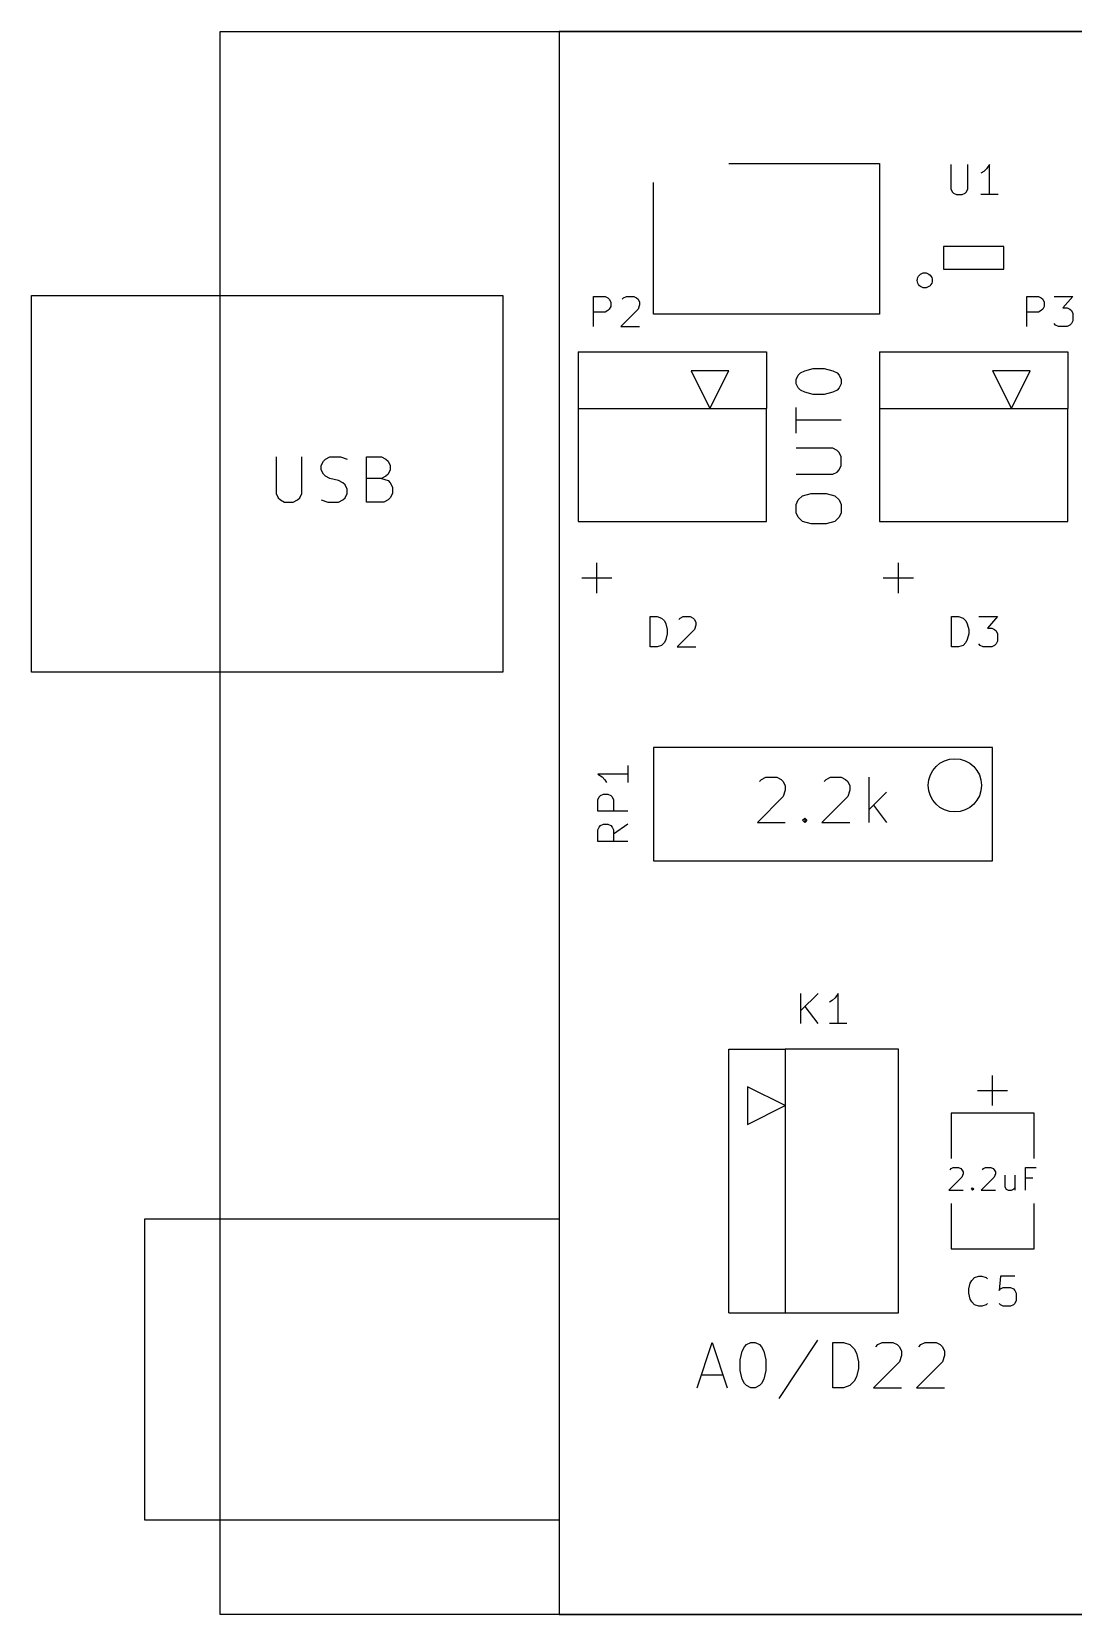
# Model space of a CAD drawing. Header units: inches. Extents: x -0.7 to 4, y -1.05 to 1.05.
# Drawn here: x -0.7 to 0.682, y -1.05 to 1.05 of the extents above; entities that cross this region are included whole.
import ezdxf

# ---------------------------------------------------------------- set-up
doc = ezdxf.new("R2010")
doc.units = ezdxf.units.IN
doc.layers.add('BLACK', color=1, linetype='CONTINUOUS')

msp = doc.modelspace()

# ---------------------------------------------------------------- linework, layer by layer
at = {"layer": 'BLACK'}
for p, q in [((-0.45, -1.05), (-0.45, 1.05)), ((-0.45, 1.05), (3.35, 1.05)), ((4, 1.05), (0, 1.05)), ((0, 1.05), (0, -1.05)), ((0.225, 0.875), (0.425, 0.875)), ((0.425, 0.875), (0.425, 0.675)), ((0.5195, 0.8738), (0.5195, 0.8414)), ((0.5424, 0.8414), (0.5424, 0.8738)), ((0.5633, 0.8643), (0.5595, 0.8624)), ((0.5671, 0.8681), (0.5633, 0.8643)), ((0.5709, 0.8738), (0.5671, 0.8681)), ((0.5709, 0.8338), (0.5709, 0.8738)), ((0.125, 0.675), (0.125, 0.85)), ((0.5195, 0.8414), (0.5214, 0.8376)), ((0.5405, 0.8376), (0.5424, 0.8414)), ((0.5214, 0.8376), (0.5233, 0.8357)), ((0.5233, 0.8357), (0.5271, 0.8338)), ((0.5271, 0.8338), (0.5348, 0.8338)), ((0.5348, 0.8338), (0.5386, 0.8357)), ((0.5386, 0.8357), (0.5405, 0.8376)), ((0.5824, 0.8338), (0.5595, 0.8338)), ((0.59, 0.765), (0.51, 0.765)), ((0.51, 0.765), (0.51, 0.735)), ((0.59, 0.735), (0.59, 0.765)), ((0.51, 0.735), (0.59, 0.735)), ((-0.7, 0.2), (-0.7, 0.7)), ((-0.7, 0.7), (-0.075, 0.7)), ((-0.075, 0.7), (-0.075, 0.2)), ((0.0455, 0.6588), (0.0455, 0.6988)), ((0.0455, 0.6988), (0.0608, 0.6988)), ((0.0608, 0.6988), (0.0646, 0.6969)), ((0.0646, 0.6969), (0.0665, 0.695)), ((0.0665, 0.695), (0.0684, 0.6912)), ((0.0836, 0.695), (0.0855, 0.6969)), ((0.0855, 0.6969), (0.0893, 0.6988)), ((0.0893, 0.6988), (0.0989, 0.6988)), ((0.0989, 0.6988), (0.1027, 0.6969)), ((0.1027, 0.6969), (0.1046, 0.695)), ((0.1046, 0.695), (0.1065, 0.6912)), ((0.6205, 0.6588), (0.6205, 0.6988)), ((0.6205, 0.6988), (0.6358, 0.6988)), ((0.6358, 0.6988), (0.6396, 0.6969)), ((0.6396, 0.6969), (0.6415, 0.695)), ((0.6415, 0.695), (0.6434, 0.6912)), ((0.6567, 0.6988), (0.6815, 0.6988)), ((0.6815, 0.6988), (0.6681, 0.6836)), ((0.0608, 0.6779), (0.0455, 0.6779)), ((0.0646, 0.6798), (0.0608, 0.6779)), ((0.0665, 0.6817), (0.0646, 0.6798)), ((0.0684, 0.6855), (0.0665, 0.6817)), ((0.0684, 0.6912), (0.0684, 0.6855)), ((0.1046, 0.6817), (0.0817, 0.6588)), ((0.1065, 0.6874), (0.1046, 0.6817)), ((0.1065, 0.6912), (0.1065, 0.6874)), ((0.425, 0.675), (0.125, 0.675)), ((0.6358, 0.6779), (0.6205, 0.6779)), ((0.6396, 0.6798), (0.6358, 0.6779)), ((0.6415, 0.6817), (0.6396, 0.6798)), ((0.6434, 0.6855), (0.6415, 0.6817)), ((0.6434, 0.6912), (0.6434, 0.6855)), ((0.6681, 0.6836), (0.6739, 0.6836)), ((0.6739, 0.6836), (0.6777, 0.6817)), ((0.6777, 0.6817), (0.6796, 0.6798)), ((0.6796, 0.6798), (0.6815, 0.676)), ((0.6815, 0.676), (0.6815, 0.6664)), ((0.0817, 0.6588), (0.1065, 0.6588)), ((0.6586, 0.6607), (0.6567, 0.6626)), ((0.6624, 0.6588), (0.6586, 0.6607)), ((0.6739, 0.6588), (0.6624, 0.6588)), ((0.6777, 0.6607), (0.6739, 0.6588)), ((0.6796, 0.6626), (0.6777, 0.6607)), ((0.6815, 0.6664), (0.6796, 0.6626)), ((0.025, 0.625), (0.275, 0.625)), ((0.025, 0.625), (0.025, 0.55)), ((0.275, 0.625), (0.275, 0.55)), ((0.425, 0.625), (0.675, 0.625)), ((0.425, 0.625), (0.425, 0.55)), ((0.675, 0.625), (0.675, 0.55)), ((0.175, 0.6), (0.2, 0.55)), ((0.225, 0.6), (0.175, 0.6)), ((0.2, 0.55), (0.225, 0.6)), ((0.3143, 0.5886), (0.3171, 0.5943)), ((0.3143, 0.5829), (0.3143, 0.5886)), ((0.3171, 0.5943), (0.32, 0.5972)), ((0.32, 0.5972), (0.3257, 0.6001)), ((0.3257, 0.6001), (0.3371, 0.6029)), ((0.3371, 0.6029), (0.3514, 0.6029)), ((0.3514, 0.6029), (0.3629, 0.6001)), ((0.3629, 0.6001), (0.3686, 0.5972)), ((0.3686, 0.5972), (0.3714, 0.5943)), ((0.3714, 0.5943), (0.3743, 0.5886)), ((0.3743, 0.5886), (0.3743, 0.5829)), ((0.575, 0.6), (0.6, 0.55)), ((0.625, 0.6), (0.575, 0.6)), ((0.6, 0.55), (0.625, 0.6)), ((0.3171, 0.5772), (0.3143, 0.5829)), ((0.32, 0.5743), (0.3171, 0.5772)), ((0.3257, 0.5715), (0.32, 0.5743)), ((0.3371, 0.5686), (0.3257, 0.5715)), ((0.3514, 0.5686), (0.3371, 0.5686)), ((0.3629, 0.5715), (0.3514, 0.5686)), ((0.3686, 0.5743), (0.3629, 0.5715)), ((0.3714, 0.5772), (0.3686, 0.5743)), ((0.3743, 0.5829), (0.3714, 0.5772)), ((0.025, 0.55), (0.275, 0.55)), ((0.025, 0.55), (0.025, 0.4)), ((0.275, 0.4), (0.275, 0.55)), ((0.3143, 0.5172), (0.3143, 0.5515)), ((0.425, 0.55), (0.675, 0.55)), ((0.425, 0.55), (0.425, 0.4)), ((0.675, 0.4), (0.675, 0.55)), ((0.3743, 0.5344), (0.3143, 0.5344)), ((-0.3757, 0.4857), (-0.3757, 0.4371)), ((-0.3414, 0.4371), (-0.3414, 0.4857)), ((-0.31, 0.4829), (-0.3042, 0.4857)), ((-0.3042, 0.4857), (-0.29, 0.4857)), ((-0.29, 0.4857), (-0.2814, 0.4829)), ((-0.2557, 0.4257), (-0.2557, 0.4857)), ((-0.2557, 0.4857), (-0.2357, 0.4857)), ((-0.2357, 0.4857), (-0.23, 0.4829)), ((0.3629, 0.4972), (0.3143, 0.4972)), ((0.3686, 0.4943), (0.3629, 0.4972)), ((0.3714, 0.4915), (0.3686, 0.4943)), ((0.3743, 0.4857), (0.3714, 0.4915)), ((0.3743, 0.4743), (0.3743, 0.4857)), ((-0.3157, 0.4743), (-0.3128, 0.48)), ((-0.3157, 0.4686), (-0.3157, 0.4743)), ((-0.3128, 0.4629), (-0.3157, 0.4686)), ((-0.3128, 0.48), (-0.31, 0.4829)), ((-0.31, 0.46), (-0.3128, 0.4629)), ((-0.23, 0.4829), (-0.2271, 0.48)), ((-0.2271, 0.4629), (-0.23, 0.46)), ((-0.2271, 0.48), (-0.2243, 0.4743)), ((-0.2243, 0.4686), (-0.2271, 0.4629)), ((-0.2243, 0.4743), (-0.2243, 0.4686)), ((0.3143, 0.4629), (0.3629, 0.4629)), ((0.3629, 0.4629), (0.3686, 0.4657)), ((0.3686, 0.4657), (0.3714, 0.4686)), ((0.3714, 0.4686), (0.3743, 0.4743)), ((-0.3042, 0.4571), (-0.31, 0.46)), ((-0.2928, 0.4543), (-0.3042, 0.4571)), ((-0.2871, 0.4514), (-0.2928, 0.4543)), ((-0.2842, 0.4486), (-0.2871, 0.4514)), ((-0.2814, 0.4429), (-0.2842, 0.4486)), ((-0.2814, 0.4371), (-0.2814, 0.4429)), ((-0.2357, 0.4571), (-0.2557, 0.4571)), ((-0.23, 0.46), (-0.2357, 0.4571)), ((-0.2357, 0.4571), (-0.2271, 0.4543)), ((-0.2271, 0.4543), (-0.2243, 0.4514)), ((-0.2243, 0.4514), (-0.2214, 0.4457)), ((-0.2214, 0.4457), (-0.2214, 0.4371)), ((-0.3757, 0.4371), (-0.3729, 0.4314)), ((-0.3729, 0.4314), (-0.37, 0.4286)), ((-0.37, 0.4286), (-0.3643, 0.4257)), ((-0.3643, 0.4257), (-0.3529, 0.4257)), ((-0.3529, 0.4257), (-0.3471, 0.4286)), ((-0.3471, 0.4286), (-0.3443, 0.4314)), ((-0.3443, 0.4314), (-0.3414, 0.4371)), ((-0.3157, 0.4286), (-0.3071, 0.4257)), ((-0.3071, 0.4257), (-0.2928, 0.4257)), ((-0.2928, 0.4257), (-0.2871, 0.4286)), ((-0.2871, 0.4286), (-0.2842, 0.4314)), ((-0.2842, 0.4314), (-0.2814, 0.4371)), ((-0.2329, 0.4257), (-0.2557, 0.4257)), ((-0.2271, 0.4286), (-0.2329, 0.4257)), ((-0.2243, 0.4314), (-0.2271, 0.4286)), ((-0.2214, 0.4371), (-0.2243, 0.4314)), ((0.3143, 0.4228), (0.3171, 0.4286)), ((0.3143, 0.4114), (0.3143, 0.4228)), ((0.3171, 0.4286), (0.3229, 0.4343)), ((0.3229, 0.4343), (0.3343, 0.4371)), ((0.3343, 0.4371), (0.3543, 0.4371)), ((0.3543, 0.4371), (0.3657, 0.4343)), ((0.3657, 0.4343), (0.3714, 0.4286)), ((0.3714, 0.4286), (0.3743, 0.4228)), ((0.3743, 0.4228), (0.3743, 0.4114)), ((0.025, 0.4), (0.275, 0.4)), ((0.3171, 0.4057), (0.3143, 0.4114)), ((0.3229, 0.4), (0.3171, 0.4057)), ((0.3343, 0.3971), (0.3229, 0.4)), ((0.3657, 0.4), (0.3543, 0.3971)), ((0.3714, 0.4057), (0.3657, 0.4)), ((0.3743, 0.4114), (0.3714, 0.4057)), ((0.425, 0.4), (0.675, 0.4)), ((0.3543, 0.3971), (0.3343, 0.3971)), ((0.05, 0.305), (0.05, 0.345)), ((0.45, 0.305), (0.45, 0.345)), ((0.07, 0.325), (0.03, 0.325)), ((0.47, 0.325), (0.43, 0.325)), ((0.1205, 0.2338), (0.1205, 0.2738)), ((0.1205, 0.2738), (0.13, 0.2738)), ((0.13, 0.2738), (0.1358, 0.2719)), ((0.1605, 0.2719), (0.1643, 0.2738)), ((0.1643, 0.2738), (0.1739, 0.2738)), ((0.1739, 0.2738), (0.1777, 0.2719)), ((0.5205, 0.2338), (0.5205, 0.2738)), ((0.5205, 0.2738), (0.53, 0.2738)), ((0.53, 0.2738), (0.5358, 0.2719)), ((0.5567, 0.2738), (0.5815, 0.2738)), ((0.5815, 0.2738), (0.5681, 0.2586)), ((0.1358, 0.2719), (0.1396, 0.2681)), ((0.1396, 0.2681), (0.1415, 0.2643)), ((0.1415, 0.2643), (0.1434, 0.2567)), ((0.1434, 0.2567), (0.1434, 0.251)), ((0.1796, 0.2567), (0.1567, 0.2338)), ((0.1586, 0.27), (0.1605, 0.2719)), ((0.1777, 0.2719), (0.1796, 0.27)), ((0.1796, 0.27), (0.1815, 0.2662)), ((0.1815, 0.2624), (0.1796, 0.2567)), ((0.1815, 0.2662), (0.1815, 0.2624)), ((0.5358, 0.2719), (0.5396, 0.2681)), ((0.5396, 0.2681), (0.5415, 0.2643)), ((0.5415, 0.2643), (0.5434, 0.2567)), ((0.5434, 0.2567), (0.5434, 0.251)), ((0.5681, 0.2586), (0.5739, 0.2586)), ((0.5739, 0.2586), (0.5777, 0.2567)), ((0.5777, 0.2567), (0.5796, 0.2548)), ((0.5796, 0.2548), (0.5815, 0.251)), ((0.13, 0.2338), (0.1205, 0.2338)), ((0.1358, 0.2357), (0.13, 0.2338)), ((0.1396, 0.2395), (0.1358, 0.2357)), ((0.1415, 0.2433), (0.1396, 0.2395)), ((0.1434, 0.251), (0.1415, 0.2433)), ((0.1567, 0.2338), (0.1815, 0.2338)), ((0.53, 0.2338), (0.5205, 0.2338)), ((0.5358, 0.2357), (0.53, 0.2338)), ((0.5396, 0.2395), (0.5358, 0.2357)), ((0.5415, 0.2433), (0.5396, 0.2395)), ((0.5434, 0.251), (0.5415, 0.2433)), ((0.5586, 0.2357), (0.5567, 0.2376)), ((0.5624, 0.2338), (0.5586, 0.2357)), ((0.5739, 0.2338), (0.5624, 0.2338)), ((0.5777, 0.2357), (0.5739, 0.2338)), ((0.5796, 0.2376), (0.5777, 0.2357)), ((0.5815, 0.2414), (0.5796, 0.2376)), ((0.5815, 0.251), (0.5815, 0.2414)), ((-0.075, 0.2), (-0.7, 0.2)), ((0.575, 0.1), (0.125, 0.1)), ((0.125, 0.1), (0.125, -0.05)), ((0.575, -0.05), (0.575, 0.1)), ((0.0912, 0.065), (0.0512, 0.065)), ((0.0512, 0.065), (0.0569, 0.0612)), ((0.0912, 0.0765), (0.0912, 0.0536)), ((0.0569, 0.0612), (0.0607, 0.0574)), ((0.0607, 0.0574), (0.0626, 0.0536)), ((0.2657, 0.055), (0.2686, 0.0579)), ((0.2686, 0.0579), (0.2743, 0.0607)), ((0.2743, 0.0607), (0.2886, 0.0607)), ((0.2886, 0.0607), (0.2943, 0.0579)), ((0.2943, 0.0579), (0.2972, 0.055)), ((0.2972, 0.055), (0.3, 0.0493)), ((0.3, 0.0436), (0.2972, 0.035)), ((0.3, 0.0493), (0.3, 0.0436)), ((0.3514, 0.055), (0.3543, 0.0579)), ((0.3543, 0.0579), (0.36, 0.0607)), ((0.36, 0.0607), (0.3743, 0.0607)), ((0.3743, 0.0607), (0.38, 0.0579)), ((0.38, 0.0579), (0.3829, 0.055)), ((0.3829, 0.055), (0.3857, 0.0493)), ((0.3857, 0.0436), (0.3829, 0.035)), ((0.3857, 0.0493), (0.3857, 0.0436)), ((0.4114, 0.0007), (0.4114, 0.0607)), ((0.0512, 0.0308), (0.0531, 0.0346)), ((0.0512, 0.0155), (0.0512, 0.0308)), ((0.0531, 0.0346), (0.055, 0.0365)), ((0.055, 0.0365), (0.0588, 0.0384)), ((0.0588, 0.0384), (0.0645, 0.0384)), ((0.0645, 0.0384), (0.0683, 0.0365)), ((0.0683, 0.0365), (0.0702, 0.0346)), ((0.0702, 0.0346), (0.0721, 0.0308)), ((0.0721, 0.0308), (0.0721, 0.0155)), ((0.2972, 0.035), (0.2629, 0.0007)), ((0.3829, 0.035), (0.3486, 0.0007)), ((0.4342, 0.0407), (0.4114, 0.0179)), ((0.4171, 0.0236), (0.4342, 0.0007)), ((0.0912, 0.0155), (0.0512, 0.0155)), ((0.2629, 0.0007), (0.3, 0.0007)), ((0.3228, 0.0036), (0.3257, 0.0064)), ((0.3257, 0.0007), (0.3228, 0.0036)), ((0.3257, 0.0064), (0.3285, 0.0036)), ((0.3257, 0.0064), (0.3257, 0.0007)), ((0.3285, 0.0036), (0.3257, 0.0007)), ((0.3486, 0.0007), (0.3857, 0.0007)), ((0.0512, -0.0092), (0.0531, -0.0054)), ((0.0512, -0.0245), (0.0512, -0.0092)), ((0.0531, -0.0054), (0.055, -0.0035)), ((0.055, -0.0035), (0.0588, -0.0016)), ((0.0588, -0.0016), (0.0645, -0.0016)), ((0.0645, -0.0016), (0.0683, -0.0035)), ((0.0683, -0.0035), (0.0702, -0.0054)), ((0.0702, -0.0054), (0.0721, -0.0092)), ((0.0912, -0.0016), (0.0721, -0.015)), ((0.0721, -0.0092), (0.0721, -0.0245)), ((0.0912, -0.0245), (0.0512, -0.0245)), ((0.125, -0.05), (0.575, -0.05)), ((0.3205, -0.2662), (0.3205, -0.2262)), ((0.3434, -0.2262), (0.3205, -0.249)), ((0.37, -0.2262), (0.3662, -0.2319)), ((0.37, -0.2662), (0.37, -0.2262)), ((0.3434, -0.2662), (0.3262, -0.2433)), ((0.3624, -0.2357), (0.3586, -0.2376)), ((0.3662, -0.2319), (0.3624, -0.2357)), ((0.3815, -0.2662), (0.3586, -0.2662)), ((0.225, -0.65), (0.225, -0.3)), ((0.225, -0.3), (0.3, -0.3)), ((0.45, -0.3), (0.3, -0.3)), ((0.3, -0.3), (0.3, -0.65)), ((0.45, -0.65), (0.45, -0.3)), ((0.575, -0.375), (0.575, -0.335)), ((0.3, -0.375), (0.25, -0.35)), ((0.25, -0.35), (0.25, -0.4)), ((0.555, -0.355), (0.595, -0.355)), ((0.25, -0.4), (0.3, -0.375)), ((0.63, -0.385), (0.52, -0.385)), ((0.52, -0.385), (0.52, -0.445)), ((0.63, -0.445), (0.63, -0.385)), ((0.5186, -0.46), (0.52, -0.4586)), ((0.52, -0.4586), (0.5229, -0.4571)), ((0.5229, -0.4571), (0.53, -0.4571)), ((0.53, -0.4571), (0.5329, -0.4586)), ((0.5329, -0.4586), (0.5343, -0.46)), ((0.5343, -0.46), (0.5358, -0.4629)), ((0.5615, -0.46), (0.5629, -0.4586)), ((0.5629, -0.4586), (0.5658, -0.4571)), ((0.5658, -0.4571), (0.5729, -0.4571)), ((0.5729, -0.4571), (0.5758, -0.4586)), ((0.5758, -0.4586), (0.5772, -0.46)), ((0.5772, -0.46), (0.5787, -0.4629)), ((0.6186, -0.4871), (0.6186, -0.4571)), ((0.6186, -0.4571), (0.6329, -0.4571)), ((0.5343, -0.47), (0.5172, -0.4871)), ((0.5358, -0.4657), (0.5343, -0.47)), ((0.5358, -0.4629), (0.5358, -0.4657)), ((0.5772, -0.47), (0.5601, -0.4871)), ((0.5787, -0.4657), (0.5772, -0.47)), ((0.5787, -0.4629), (0.5787, -0.4657)), ((0.5915, -0.4671), (0.5915, -0.4829)), ((0.5915, -0.4829), (0.593, -0.4857)), ((0.6044, -0.4671), (0.6044, -0.4871)), ((0.6286, -0.4714), (0.6186, -0.4714)), ((0.5172, -0.4871), (0.5358, -0.4871)), ((0.5472, -0.4857), (0.5486, -0.4843)), ((0.5486, -0.4871), (0.5472, -0.4857)), ((0.5486, -0.4843), (0.5501, -0.4857)), ((0.5486, -0.4843), (0.5486, -0.4871)), ((0.5501, -0.4857), (0.5486, -0.4871)), ((0.5601, -0.4871), (0.5787, -0.4871)), ((0.593, -0.4857), (0.5958, -0.4871)), ((0.5958, -0.4871), (0.6001, -0.4871)), ((0.6001, -0.4871), (0.603, -0.4857)), ((0.603, -0.4857), (0.6044, -0.4843)), ((-0.55, -0.925), (-0.55, -0.525)), ((-0.55, -0.525), (0, -0.525)), ((0, -0.525), (0, -0.925)), ((0.52, -0.505), (0.52, -0.565)), ((0.63, -0.565), (0.63, -0.505)), ((0.52, -0.565), (0.63, -0.565)), ((0.5455, -0.6107), (0.5474, -0.6069)), ((0.5474, -0.6069), (0.5512, -0.6031)), ((0.5512, -0.6031), (0.557, -0.6012)), ((0.557, -0.6012), (0.5608, -0.6012)), ((0.5608, -0.6012), (0.5665, -0.6031)), ((0.5665, -0.6031), (0.5684, -0.605)), ((0.5855, -0.6012), (0.5836, -0.6202)), ((0.6046, -0.6012), (0.5855, -0.6012)), ((0.5436, -0.6183), (0.5455, -0.6107)), ((0.5436, -0.624), (0.5436, -0.6183)), ((0.5455, -0.6317), (0.5436, -0.624)), ((0.5836, -0.6202), (0.5855, -0.6183)), ((0.5855, -0.6183), (0.5893, -0.6164)), ((0.5893, -0.6164), (0.5989, -0.6164)), ((0.5989, -0.6164), (0.6027, -0.6183)), ((0.6027, -0.6183), (0.6046, -0.6202)), ((0.6046, -0.6202), (0.6065, -0.624)), ((0.6065, -0.624), (0.6065, -0.6336)), ((0.225, -0.65), (0.3, -0.65)), ((0.3, -0.65), (0.45, -0.65)), ((0.5474, -0.6355), (0.5455, -0.6317)), ((0.5512, -0.6393), (0.5474, -0.6355)), ((0.557, -0.6412), (0.5512, -0.6393)), ((0.5608, -0.6412), (0.557, -0.6412)), ((0.5665, -0.6393), (0.5608, -0.6412)), ((0.5684, -0.6374), (0.5665, -0.6393)), ((0.5855, -0.6393), (0.5836, -0.6374)), ((0.5893, -0.6412), (0.5855, -0.6393)), ((0.5989, -0.6412), (0.5893, -0.6412)), ((0.6027, -0.6393), (0.5989, -0.6412)), ((0.6046, -0.6374), (0.6027, -0.6393)), ((0.6065, -0.6336), (0.6046, -0.6374)), ((0.1829, -0.7493), (0.2029, -0.6893)), ((0.2029, -0.6893), (0.2229, -0.7493)), ((0.2457, -0.695), (0.2486, -0.6921)), ((0.2486, -0.6921), (0.2543, -0.6893)), ((0.2543, -0.6893), (0.26, -0.6893)), ((0.26, -0.6893), (0.2657, -0.6921)), ((0.2657, -0.6921), (0.2686, -0.695)), ((0.3428, -0.6864), (0.2914, -0.7636)), ((0.3629, -0.7493), (0.3629, -0.6893)), ((0.3629, -0.6893), (0.3772, -0.6893)), ((0.3772, -0.6893), (0.3857, -0.6921)), ((0.3857, -0.6921), (0.3915, -0.6979)), ((0.42, -0.695), (0.4229, -0.6921)), ((0.4229, -0.6921), (0.4286, -0.6893)), ((0.4286, -0.6893), (0.4429, -0.6893)), ((0.4429, -0.6893), (0.4486, -0.6921)), ((0.4486, -0.6921), (0.4515, -0.695)), ((0.4771, -0.695), (0.48, -0.6921)), ((0.48, -0.6921), (0.4857, -0.6893)), ((0.4857, -0.6893), (0.5, -0.6893)), ((0.5, -0.6893), (0.5057, -0.6921)), ((0.5057, -0.6921), (0.5086, -0.695)), ((0.24, -0.7121), (0.2429, -0.7007)), ((0.24, -0.7264), (0.24, -0.7121)), ((0.2429, -0.7007), (0.2457, -0.695)), ((0.2686, -0.695), (0.2715, -0.7007)), ((0.2715, -0.7007), (0.2743, -0.7121)), ((0.2743, -0.7121), (0.2743, -0.7264)), ((0.3915, -0.6979), (0.3943, -0.7036)), ((0.3943, -0.7036), (0.3972, -0.715)), ((0.4515, -0.695), (0.4543, -0.7007)), ((0.4543, -0.7064), (0.4515, -0.715)), ((0.4543, -0.7007), (0.4543, -0.7064)), ((0.5086, -0.695), (0.5114, -0.7007)), ((0.5114, -0.7064), (0.5086, -0.715)), ((0.5114, -0.7007), (0.5114, -0.7064)), ((0.1886, -0.7321), (0.2172, -0.7321)), ((0.2429, -0.7379), (0.24, -0.7264)), ((0.2743, -0.7264), (0.2715, -0.7379)), ((0.3943, -0.735), (0.3915, -0.7407)), ((0.3972, -0.7236), (0.3943, -0.735)), ((0.3972, -0.715), (0.3972, -0.7236)), ((0.4515, -0.715), (0.4172, -0.7493)), ((0.5086, -0.715), (0.4743, -0.7493)), ((0.2457, -0.7436), (0.2429, -0.7379)), ((0.2486, -0.7464), (0.2457, -0.7436)), ((0.2543, -0.7493), (0.2486, -0.7464)), ((0.26, -0.7493), (0.2543, -0.7493)), ((0.2657, -0.7464), (0.26, -0.7493)), ((0.2686, -0.7436), (0.2657, -0.7464)), ((0.2715, -0.7379), (0.2686, -0.7436)), ((0.3772, -0.7493), (0.3629, -0.7493)), ((0.3857, -0.7464), (0.3772, -0.7493)), ((0.3915, -0.7407), (0.3857, -0.7464)), ((0.4172, -0.7493), (0.4543, -0.7493)), ((0.4743, -0.7493), (0.5114, -0.7493)), ((0, -0.925), (-0.55, -0.925)), ((3.45, -1.05), (-0.45, -1.05)), ((0, -1.05), (4, -1.05))]:
    msp.add_line(p, q, dxfattribs=at)
for centre, radius in [((0.485, 0.72), 0.01), ((0.525, 0.05), 0.0353)]:
    msp.add_circle(centre, radius, dxfattribs=at)

doc.saveas('drawing.dxf')
